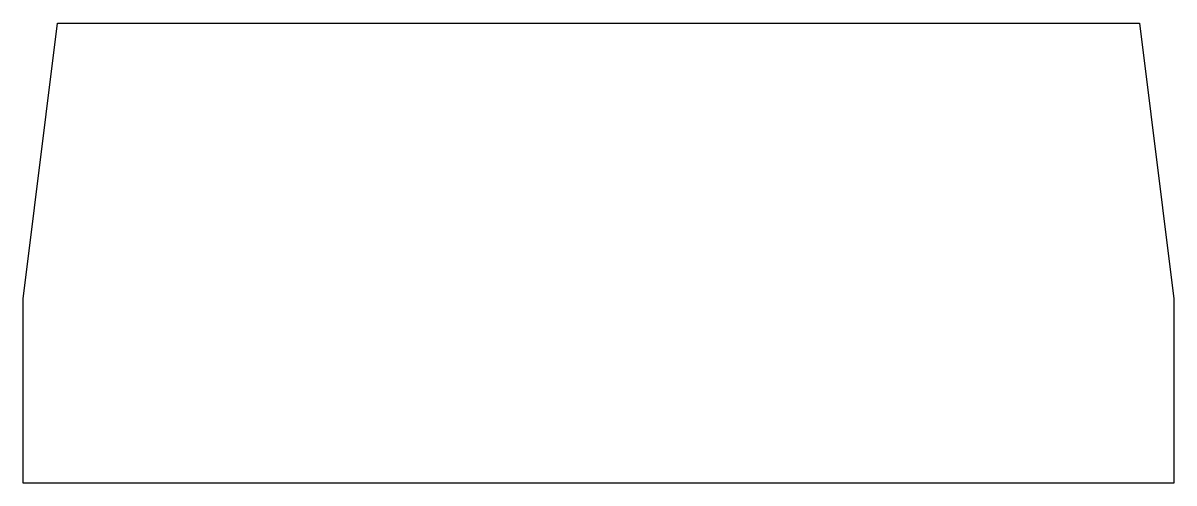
# Model space of a CAD drawing. Header units: metres. Extents: x 0 to 0.5, y 0 to 0.2.
import ezdxf

# ---------------------------------------------------------------- set-up
doc = ezdxf.new("R2010")
doc.units = ezdxf.units.M

msp = doc.modelspace()

# ---------------------------------------------------------------- linework, layer by layer
at = {"linetype": 'Continuous'}
msp.add_lwpolyline([(0, 0.08), (0.015, 0.2), (0.485, 0.2), (0.5, 0.08), (0.5, 0), (0, 0)], close=True, dxfattribs=at)

doc.saveas('drawing.dxf')
